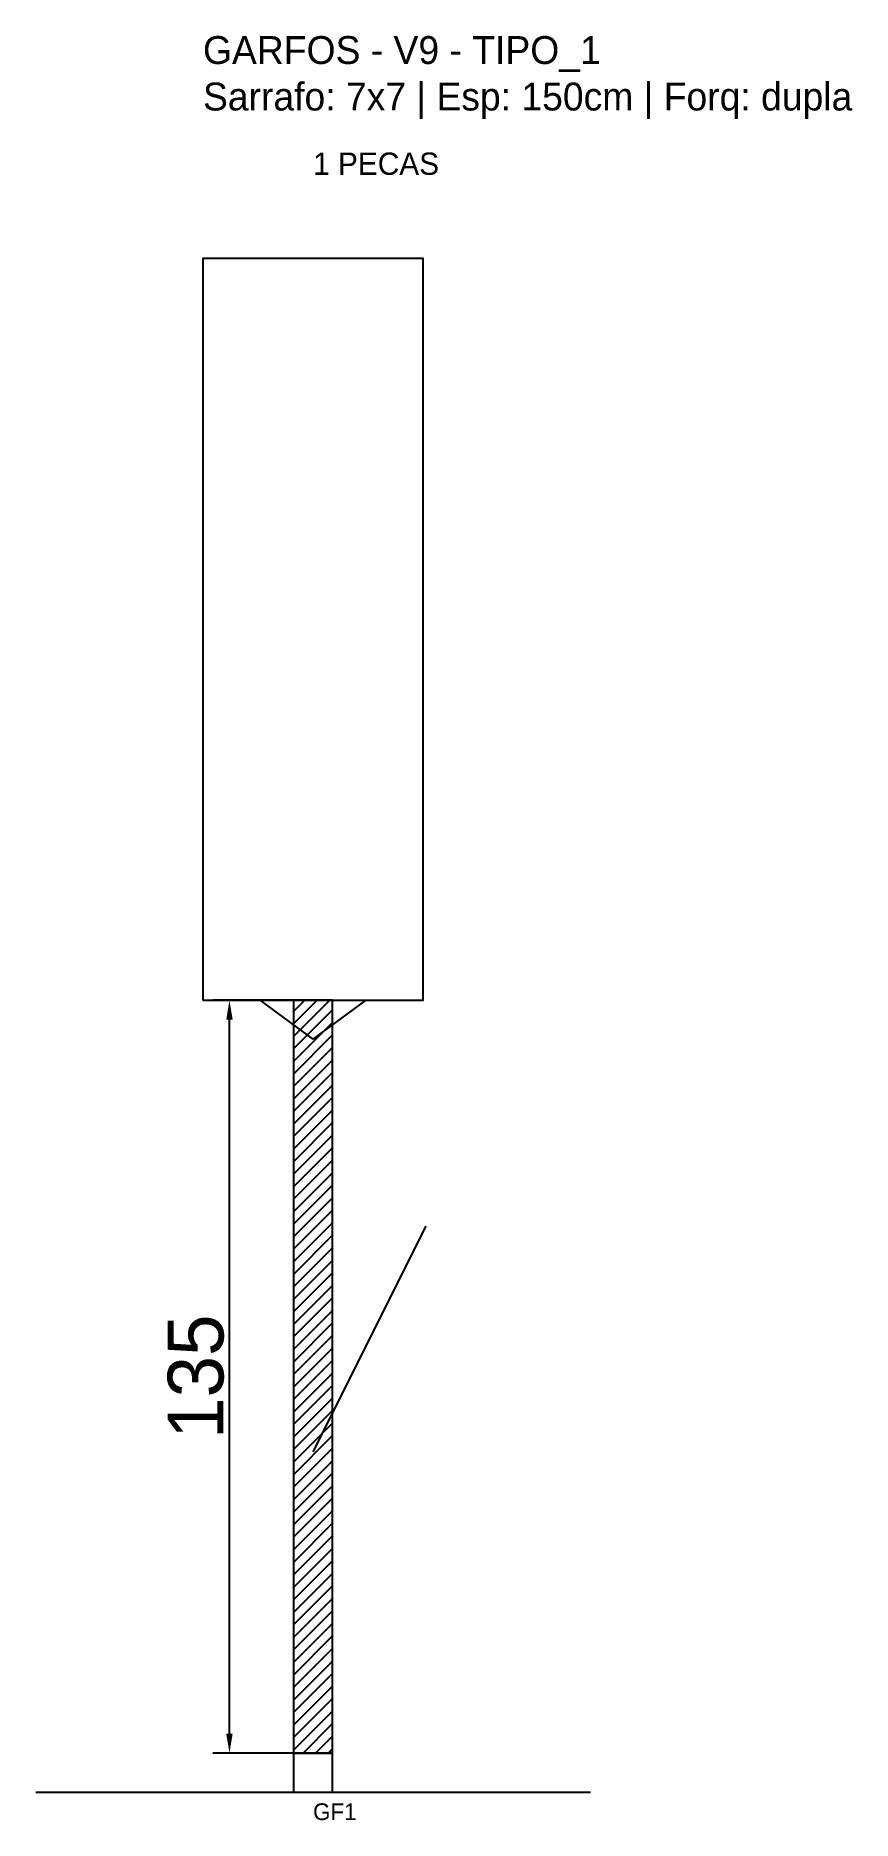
# Model space of a CAD drawing. Header units: metres. Extents: x -30 to 116, y -12 to 308.
import ezdxf

# ---------------------------------------------------------------- set-up
doc = ezdxf.new("R2010")
doc.units = ezdxf.units.M
for name, color, linetype in [('BARRA_ANCORAGEM', 1, 'Continuous'), ('COTA', 241, 'Continuous'), ('GARFOS OK', 3, 'Continuous'), ('NOME DA VIGA', 6, 'Continuous'), ('SARR_7x7', 40, 'Continuous'), ('VIGAS', 3, 'Continuous')]:
    doc.layers.add(name, color=color, linetype=linetype)
doc.dimstyles.new('EZ DXF', dxfattribs={"dimtxt": 10, "dimasz": 3.5, "dimexe": 3, "dimexo": 1.5, "dimgap": 1, "dimtad": 1, "dimdec": 1, "dimdsep": 46, "dimcen": 2.5, "dimazin": 3, "dimtfac": 1, "dimtmove": 0, "dimatfit": 3})

msp = doc.modelspace()

# ---------------------------------------------------------------- hatches: boundary and pattern name
at = {"layer": 'COTA'}
h = msp.add_hatch(dxfattribs=at)
h.set_pattern_fill('ANSI31', scale=0.5)
h.paths.add_polyline_path([(16.25, 0), (23.25, 0), (23.25, 135), (16.25, 135)])

# ---------------------------------------------------------------- linework, layer by layer
at = {"layer": 'BARRA_ANCORAGEM'}
msp.add_line((19.75, 54), (40, 94.5), dxfattribs=at)
at = {"layer": 'GARFOS OK'}
for p, q in [((19.75, 128), (10.25, 135)), ((10.25, 135), (29.25, 135)), ((19.75, 128), (29.25, 135))]:
    msp.add_line(p, q, dxfattribs=at)
at = {"layer": 'GARFOS OK', "linetype": 'CONTINUOUS'}
msp.add_line((-30, -7), (69.5, -7), dxfattribs=at)
at = {"layer": 'GARFOS OK'}
msp.add_lwpolyline([(16.25, 0), (23.25, 0), (23.25, 135), (16.25, 135), (16.25, 0)], dxfattribs=at)
at = {"layer": 'SARR_7x7'}
msp.add_lwpolyline([(16.25, -7), (23.25, -7), (23.25, 0), (16.25, 0), (16.25, -7)], dxfattribs=at)
at = {"layer": 'VIGAS'}
msp.add_lwpolyline([(0, 135), (39.5, 135), (39.5, 268), (0, 268), (0, 135)], dxfattribs=at)

# ---------------------------------------------------------------- texts
at = {"layer": 'NOME DA VIGA'}
for s, height, p in [('1 PECAS', 4, (19.75, 283)), ('GF1', 3, (19.75, -12))]:
    msp.add_text(s, height=height, dxfattribs=at).set_placement(p)
at = {"layer": 'NOME DA VIGA', "insert": (0, 293), "char_height": 5, "attachment_point": 7}
msp.add_mtext('GARFOS - V9 - TIPO_1\\PSarrafo: 7x7 | Esp: 150cm | Forq: dupla', dxfattribs=at)

# ---------------------------------------------------------------- dimensions: what is measured, and where the dimension line sits
at = {"layer": 'COTA'}
msp.add_linear_dim(base=(4.75, 0), p1=(19.75, 0), p2=(19.75, 135), angle=90, dimstyle='EZ DXF', dxfattribs=at).render()

doc.saveas('drawing.dxf')
